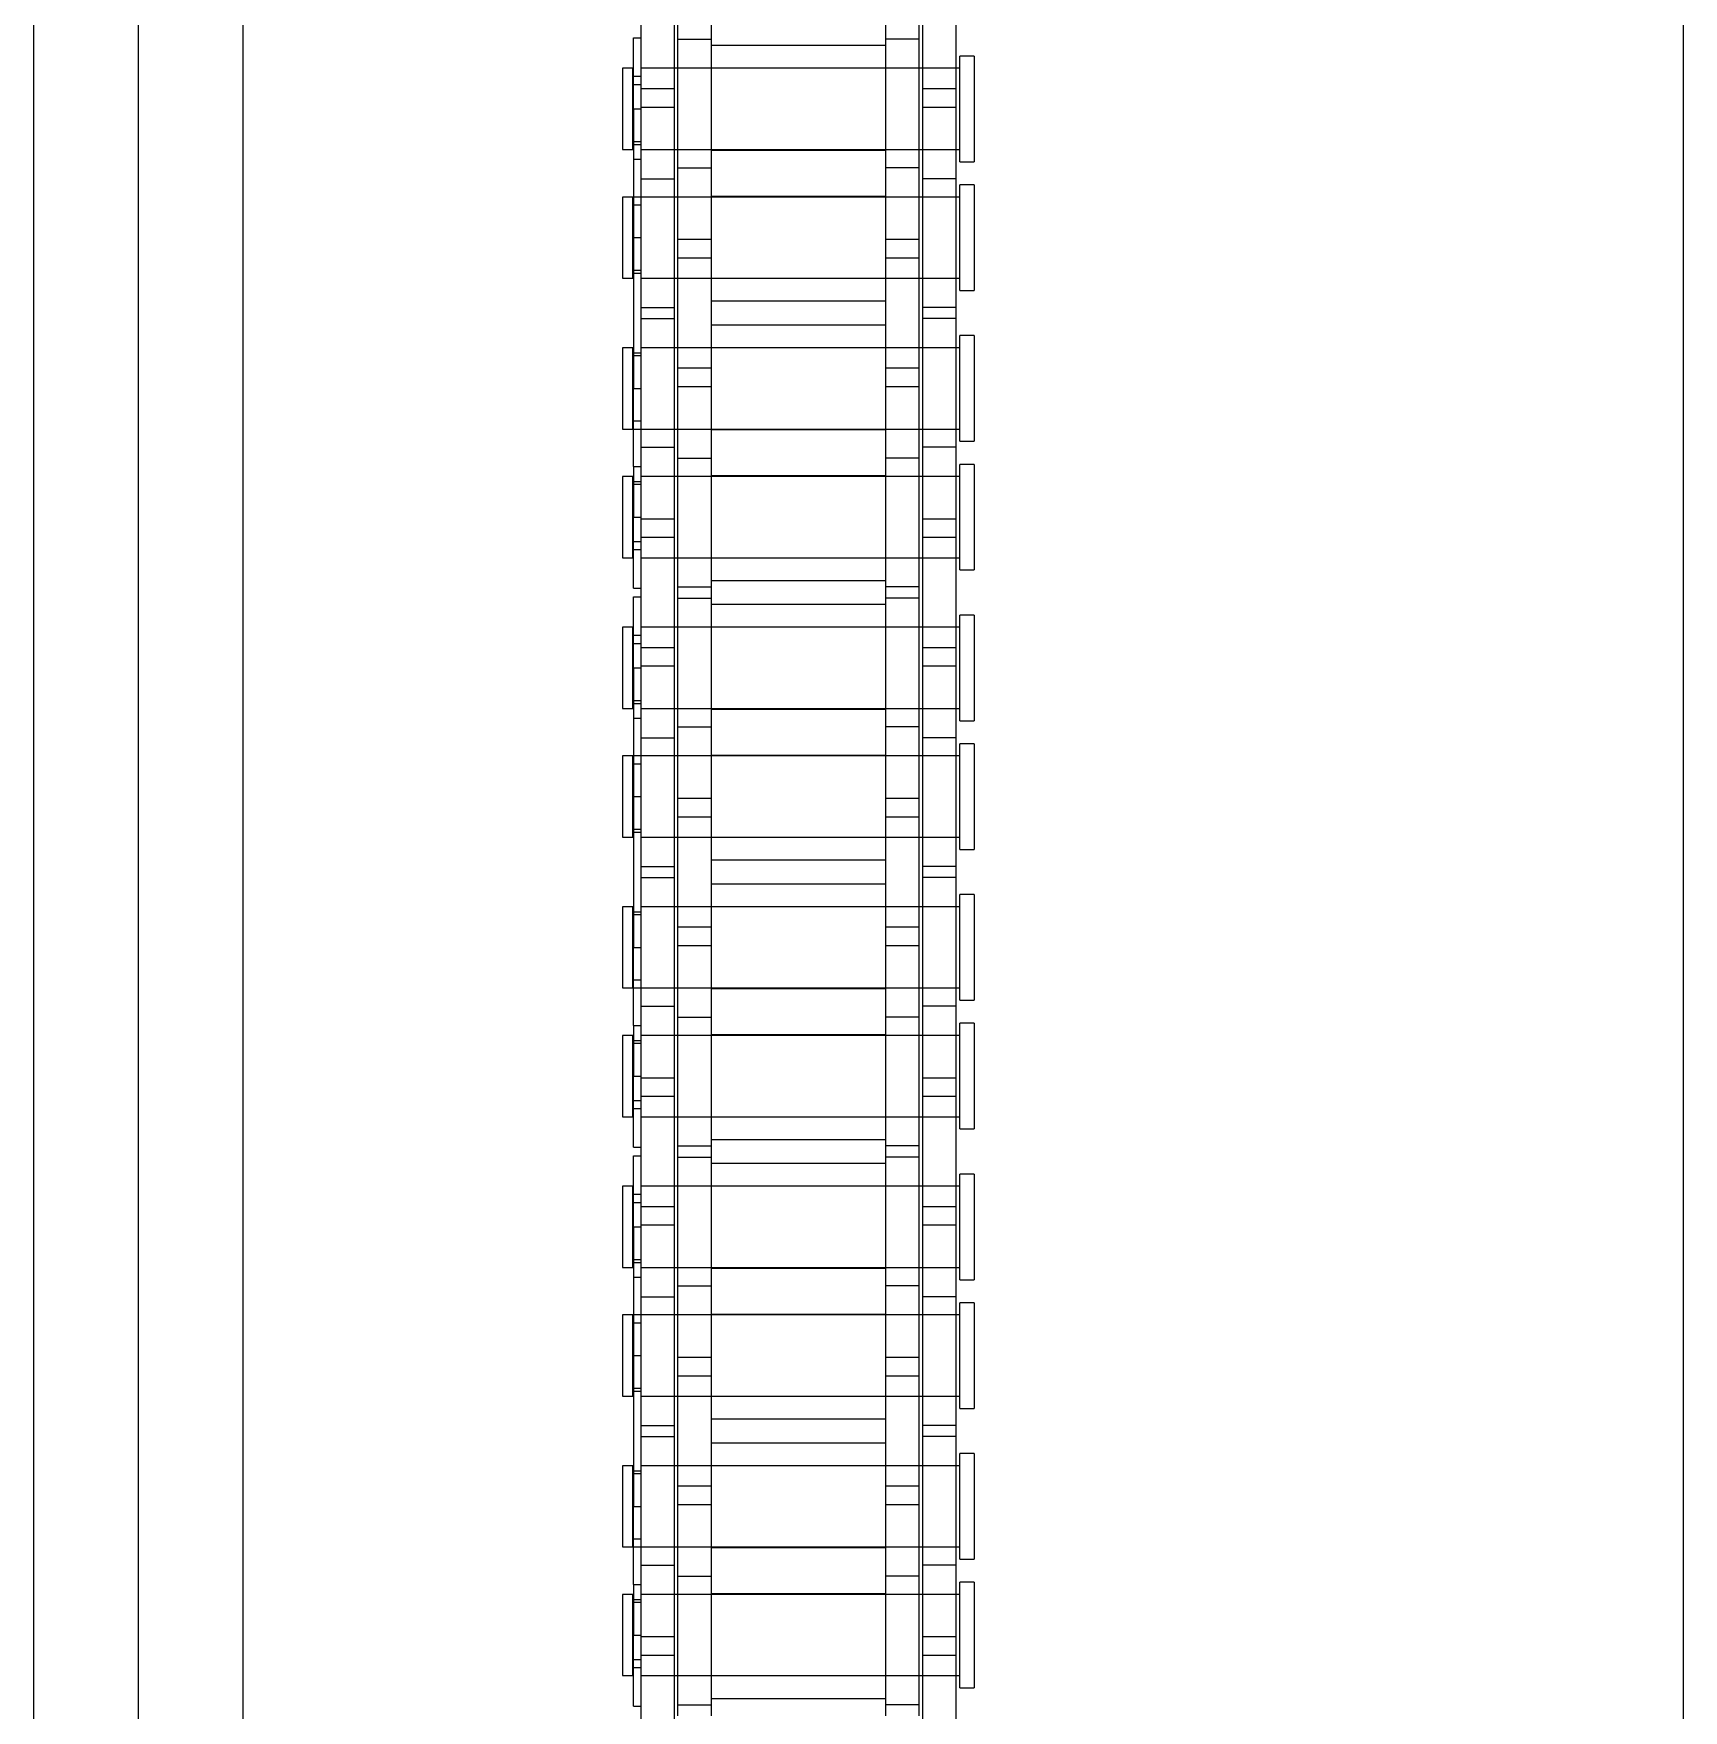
# Model space of a CAD drawing. Header units: metres. Extents: x 0 to 63075, y 0 to 44550.
# Drawn here: x 14315.3 to 14390.3, y 26842.5 to 26918.7 of the extents above; entities that cross this region are included whole.
import ezdxf

# ---------------------------------------------------------------- set-up
doc = ezdxf.new("R2010")
doc.units = ezdxf.units.M
doc.header["$LTSCALE"] = 75
doc.linetypes.add('HIDDEN2', pattern=[4.7625, 3.175, -1.5875])
for name, color, linetype in [('SDM', 7, 'Continuous'), ('SL4', 4, 'Continuous'), ('ST1', 7, 'HIDDEN2')]:
    doc.layers.add(name, color=color, linetype=linetype)

# ---------------------------------------------------------------- blocks, each defined once
blk = doc.blocks.new('A$Ca53c419a')
at = {"layer": 'SL4'}
for p, q in [((3664.713, 495.765), (2339.738, 495.765)), ((2339.738, 486.24), (3664.713, 486.24)), ((2339.738, 420.765), (3664.713, 420.765))]:
    blk.add_line(p, q, dxfattribs=at)
at = {"layer": 'ST1'}
for p, q in [((3664.713, 491.003), (2339.738, 491.003)), ((2339.738, 486.24), (3664.713, 486.24)), ((2417.973, 469), (2414.283, 469)), ((2414.283, 469), (2414.283, 468.526)), ((2417.973, 468.526), (2417.973, 469)), ((2423.821, 469), (2420.131, 469)), ((2420.131, 469), (2420.131, 468.526)), ((2423.821, 468.526), (2423.821, 469)), ((2430.673, 469), (2426.983, 469)), ((2426.983, 469), (2426.983, 468.526)), ((2430.673, 468.526), (2430.673, 469)), ((2436.521, 469), (2432.831, 469)), ((2432.831, 469), (2432.831, 468.526)), ((2436.521, 468.526), (2436.521, 469)), ((2443.373, 469), (2439.683, 469)), ((2439.683, 469), (2439.683, 468.526)), ((2443.373, 468.526), (2443.373, 469)), ((2449.221, 469), (2445.531, 469)), ((2445.531, 469), (2445.531, 468.526)), ((2449.221, 468.526), (2449.221, 469)), ((2456.073, 469), (2452.383, 469)), ((2452.383, 469), (2452.383, 468.526)), ((2456.073, 468.526), (2456.073, 469)), ((2461.921, 469), (2458.231, 469)), ((2458.231, 469), (2458.231, 468.526)), ((2461.921, 468.526), (2461.921, 469)), ((2468.773, 469), (2465.083, 469)), ((2465.083, 469), (2465.083, 468.526)), ((2468.773, 468.526), (2468.773, 469)), ((2474.621, 469), (2470.931, 469)), ((2470.931, 469), (2470.931, 468.526)), ((2474.621, 468.526), (2474.621, 469)), ((2481.473, 469), (2477.783, 469)), ((2477.783, 469), (2477.783, 468.526)), ((2481.473, 468.526), (2481.473, 469)), ((2487.321, 469), (2483.631, 469)), ((2483.631, 469), (2483.631, 468.526)), ((2487.321, 468.526), (2487.321, 469)), ((2415.196, 468.157), (2406.101, 468.157)), ((2412.897, 468.489), (2412.897, 468.157)), ((2412.897, 468.489), (2416.128, 468.489)), ((2414.283, 468.526), (2417.973, 468.526)), ((2414.283, 468.157), (2414.283, 466.637)), ((2414.283, 468.157), (2414.283, 453.659)), ((2414.652, 468.526), (2414.652, 468.157)), ((2415.021, 468.489), (2415.021, 468.157)), ((2416.056, 468.157), (2415.196, 468.157)), ((2415.196, 466.637), (2415.196, 468.157)), ((2425.151, 468.157), (2416.056, 468.157)), ((2416.056, 468.157), (2416.056, 466.637)), ((2416.128, 468.489), (2416.128, 468.157)), ((2418.424, 468.489), (2416.128, 468.489)), ((2417.604, 468.157), (2417.604, 468.526)), ((2417.747, 468.489), (2417.747, 468.157)), ((2417.973, 466.637), (2417.973, 468.157)), ((2417.973, 453.659), (2417.973, 468.157)), ((2418.424, 468.489), (2421.976, 468.489)), ((2418.424, 468.489), (2418.424, 468.157)), ((2419.303, 468.157), (2419.303, 466.637)), ((2420.131, 468.526), (2423.821, 468.526)), ((2420.131, 468.489), (2420.131, 466.637)), ((2420.131, 468.157), (2420.131, 453.659)), ((2420.5, 468.526), (2420.5, 468.157)), ((2421.976, 468.489), (2421.976, 468.157)), ((2434.676, 468.489), (2421.976, 468.489)), ((2423.452, 468.157), (2423.452, 468.526)), ((2423.595, 468.489), (2423.595, 468.157)), ((2423.821, 466.637), (2423.821, 468.157)), ((2423.821, 453.659), (2423.821, 468.157)), ((2425.151, 468.157), (2425.151, 466.637)), ((2431.501, 468.157), (2425.151, 468.157)), ((2425.653, 468.157), (2425.653, 466.637)), ((2426.983, 468.526), (2430.673, 468.526)), ((2426.983, 468.157), (2426.983, 466.637)), ((2426.983, 468.157), (2426.983, 453.659)), ((2427.209, 468.489), (2427.209, 468.157)), ((2427.352, 468.526), (2427.352, 468.157)), ((2428.828, 468.489), (2428.828, 468.157)), ((2430.304, 468.157), (2430.304, 468.526)), ((2430.673, 466.637), (2430.673, 468.489)), ((2430.673, 453.659), (2430.673, 468.157)), ((2431.501, 468.157), (2431.501, 466.637)), ((2440.596, 468.157), (2431.501, 468.157)), ((2432.38, 468.157), (2432.38, 468.489)), ((2432.831, 468.526), (2436.521, 468.526)), ((2432.831, 468.157), (2432.831, 466.637)), ((2432.831, 468.157), (2432.831, 453.659)), ((2433.057, 468.489), (2433.057, 468.157)), ((2433.2, 468.526), (2433.2, 468.157)), ((2434.676, 468.489), (2434.676, 468.157)), ((2434.676, 468.489), (2437.907, 468.489)), ((2434.748, 466.637), (2434.748, 468.157)), ((2435.608, 468.157), (2435.608, 466.637)), ((2435.783, 468.489), (2435.783, 468.157)), ((2436.152, 468.157), (2436.152, 468.526)), ((2436.521, 466.637), (2436.521, 468.157)), ((2436.521, 453.659), (2436.521, 468.157)), ((2437.907, 468.489), (2437.907, 468.157)), ((2438.297, 468.489), (2438.297, 468.157)), ((2438.297, 468.489), (2441.528, 468.489)), ((2439.683, 468.526), (2443.373, 468.526)), ((2439.683, 468.157), (2439.683, 466.637)), ((2439.683, 468.157), (2439.683, 453.659)), ((2440.052, 468.526), (2440.052, 468.157)), ((2440.421, 468.489), (2440.421, 468.157)), ((2441.456, 468.157), (2440.596, 468.157)), ((2440.596, 466.637), (2440.596, 468.157)), ((2450.551, 468.157), (2441.456, 468.157)), ((2441.456, 468.157), (2441.456, 466.637)), ((2441.528, 468.489), (2441.528, 468.157)), ((2443.824, 468.489), (2441.528, 468.489)), ((2443.004, 468.157), (2443.004, 468.526)), ((2443.147, 468.489), (2443.147, 468.157)), ((2443.373, 466.637), (2443.373, 468.157)), ((2443.373, 453.659), (2443.373, 468.157)), ((2443.824, 468.489), (2447.376, 468.489)), ((2443.824, 468.489), (2443.824, 468.157)), ((2444.703, 468.157), (2444.703, 466.637)), ((2445.531, 468.526), (2449.221, 468.526)), ((2445.531, 468.489), (2445.531, 466.637)), ((2445.531, 468.157), (2445.531, 453.659)), ((2445.9, 468.526), (2445.9, 468.157)), ((2447.376, 468.489), (2447.376, 468.157)), ((2460.076, 468.489), (2447.376, 468.489)), ((2448.852, 468.157), (2448.852, 468.526)), ((2448.995, 468.489), (2448.995, 468.157)), ((2449.221, 466.637), (2449.221, 468.157)), ((2449.221, 453.659), (2449.221, 468.157)), ((2450.551, 468.157), (2450.551, 466.637)), ((2456.901, 468.157), (2450.551, 468.157)), ((2451.053, 468.157), (2451.053, 466.637)), ((2452.383, 468.526), (2456.073, 468.526)), ((2452.383, 468.157), (2452.383, 466.637)), ((2452.383, 468.157), (2452.383, 453.659)), ((2452.609, 468.489), (2452.609, 468.157)), ((2452.752, 468.526), (2452.752, 468.157)), ((2454.228, 468.489), (2454.228, 468.157)), ((2455.704, 468.157), (2455.704, 468.526)), ((2456.073, 466.637), (2456.073, 468.489)), ((2456.073, 453.659), (2456.073, 468.157)), ((2456.901, 468.157), (2456.901, 466.637)), ((2465.996, 468.157), (2456.901, 468.157)), ((2457.78, 468.157), (2457.78, 468.489)), ((2458.231, 468.526), (2461.921, 468.526)), ((2458.231, 468.157), (2458.231, 466.637)), ((2458.231, 468.157), (2458.231, 453.659)), ((2458.457, 468.489), (2458.457, 468.157)), ((2458.6, 468.526), (2458.6, 468.157)), ((2460.076, 468.489), (2460.076, 468.157)), ((2460.076, 468.489), (2463.307, 468.489)), ((2460.148, 466.637), (2460.148, 468.157)), ((2461.008, 468.157), (2461.008, 466.637)), ((2461.183, 468.489), (2461.183, 468.157)), ((2461.552, 468.157), (2461.552, 468.526)), ((2461.921, 466.637), (2461.921, 468.157)), ((2461.921, 453.659), (2461.921, 468.157)), ((2463.307, 468.489), (2463.307, 468.157)), ((2463.697, 468.489), (2463.697, 468.157)), ((2463.697, 468.489), (2466.928, 468.489)), ((2465.083, 468.526), (2468.773, 468.526)), ((2465.083, 468.157), (2465.083, 466.637)), ((2465.083, 468.157), (2465.083, 453.659)), ((2465.452, 468.526), (2465.452, 468.157)), ((2465.821, 468.489), (2465.821, 468.157)), ((2466.856, 468.157), (2465.996, 468.157)), ((2465.996, 466.637), (2465.996, 468.157)), ((2475.951, 468.157), (2466.856, 468.157)), ((2466.856, 468.157), (2466.856, 466.637)), ((2466.928, 468.489), (2466.928, 468.157)), ((2469.224, 468.489), (2466.928, 468.489)), ((2468.404, 468.157), (2468.404, 468.526)), ((2468.547, 468.489), (2468.547, 468.157)), ((2468.773, 466.637), (2468.773, 468.157)), ((2468.773, 453.659), (2468.773, 468.157)), ((2469.224, 468.489), (2472.776, 468.489)), ((2469.224, 468.489), (2469.224, 468.157)), ((2470.103, 468.157), (2470.103, 466.637)), ((2470.931, 468.526), (2474.621, 468.526)), ((2470.931, 468.489), (2470.931, 466.637)), ((2470.931, 468.157), (2470.931, 453.659)), ((2471.3, 468.526), (2471.3, 468.157)), ((2472.776, 468.489), (2472.776, 468.157)), ((2485.476, 468.489), (2472.776, 468.489)), ((2474.252, 468.157), (2474.252, 468.526)), ((2474.395, 468.489), (2474.395, 468.157)), ((2474.621, 466.637), (2474.621, 468.157)), ((2474.621, 453.659), (2474.621, 468.157)), ((2475.951, 468.157), (2475.951, 466.637)), ((2482.301, 468.157), (2475.951, 468.157)), ((2476.453, 468.157), (2476.453, 466.637)), ((2477.783, 468.526), (2481.473, 468.526)), ((2477.783, 468.157), (2477.783, 466.637)), ((2477.783, 468.157), (2477.783, 453.659)), ((2478.009, 468.489), (2478.009, 468.157)), ((2478.152, 468.526), (2478.152, 468.157)), ((2479.628, 468.489), (2479.628, 468.157)), ((2481.104, 468.157), (2481.104, 468.526)), ((2481.473, 466.637), (2481.473, 468.489)), ((2481.473, 453.659), (2481.473, 468.157)), ((2482.301, 468.157), (2482.301, 466.637)), ((2491.396, 468.157), (2482.301, 468.157)), ((2483.18, 468.157), (2483.18, 468.489)), ((2483.631, 468.526), (2487.321, 468.526)), ((2483.631, 468.157), (2483.631, 466.637)), ((2483.631, 468.157), (2483.631, 453.659)), ((2483.857, 468.489), (2483.857, 468.157)), ((2484, 468.526), (2484, 468.157)), ((2485.476, 468.489), (2485.476, 468.157)), ((2485.476, 468.489), (2488.707, 468.489)), ((2485.548, 466.637), (2485.548, 468.157)), ((2486.408, 468.157), (2486.408, 466.637)), ((2486.583, 468.489), (2486.583, 468.157)), ((2486.952, 468.157), (2486.952, 468.526)), ((2487.321, 466.637), (2487.321, 468.157)), ((2487.321, 453.659), (2487.321, 468.157)), ((2488.707, 468.489), (2488.707, 468.157)), ((2415.196, 466.637), (2406.101, 466.637)), ((2418.801, 466.485), (2412.451, 466.485)), ((2412.953, 466.485), (2412.953, 464.965)), ((2414.283, 466.485), (2414.283, 464.965)), ((2416.056, 466.637), (2415.196, 466.637)), ((2425.151, 466.637), (2416.056, 466.637)), ((2417.973, 464.965), (2417.973, 466.485)), ((2418.801, 466.485), (2418.801, 464.965)), ((2427.896, 466.485), (2418.801, 466.485)), ((2420.131, 466.485), (2420.131, 464.965)), ((2422.048, 464.965), (2422.048, 466.485)), ((2422.908, 466.485), (2422.908, 464.965)), ((2423.821, 464.965), (2423.821, 466.485)), ((2431.501, 466.637), (2425.151, 466.637)), ((2426.983, 466.485), (2426.983, 464.965)), ((2428.756, 466.485), (2427.896, 466.485)), ((2427.896, 464.965), (2427.896, 466.485)), ((2437.851, 466.485), (2428.756, 466.485)), ((2428.756, 466.485), (2428.756, 464.965)), ((2430.673, 464.965), (2430.673, 466.485)), ((2440.596, 466.637), (2431.501, 466.637)), ((2432.003, 466.485), (2432.003, 464.965)), ((2432.831, 466.485), (2432.831, 464.965)), ((2436.521, 464.965), (2436.521, 466.485)), ((2437.851, 466.485), (2437.851, 464.965)), ((2444.201, 466.485), (2437.851, 466.485)), ((2438.353, 466.485), (2438.353, 464.965)), ((2439.683, 466.485), (2439.683, 464.965)), ((2441.456, 466.637), (2440.596, 466.637)), ((2450.551, 466.637), (2441.456, 466.637)), ((2443.373, 464.965), (2443.373, 466.485)), ((2444.201, 466.485), (2444.201, 464.965)), ((2453.296, 466.485), (2444.201, 466.485)), ((2445.531, 466.485), (2445.531, 464.965)), ((2447.448, 464.965), (2447.448, 466.485)), ((2448.308, 466.485), (2448.308, 464.965)), ((2449.221, 464.965), (2449.221, 466.485)), ((2456.901, 466.637), (2450.551, 466.637)), ((2452.383, 466.485), (2452.383, 464.965)), ((2454.156, 466.485), (2453.296, 466.485)), ((2453.296, 464.965), (2453.296, 466.485)), ((2463.251, 466.485), (2454.156, 466.485)), ((2454.156, 466.485), (2454.156, 464.965)), ((2456.073, 464.965), (2456.073, 466.485)), ((2465.996, 466.637), (2456.901, 466.637)), ((2457.403, 466.485), (2457.403, 464.965)), ((2458.231, 466.485), (2458.231, 464.965)), ((2461.921, 464.965), (2461.921, 466.485)), ((2463.251, 466.485), (2463.251, 464.965)), ((2469.601, 466.485), (2463.251, 466.485)), ((2463.753, 466.485), (2463.753, 464.965)), ((2465.083, 466.485), (2465.083, 464.965)), ((2466.856, 466.637), (2465.996, 466.637)), ((2475.951, 466.637), (2466.856, 466.637)), ((2468.773, 464.965), (2468.773, 466.485)), ((2469.601, 466.485), (2469.601, 464.965)), ((2478.696, 466.485), (2469.601, 466.485)), ((2470.931, 466.485), (2470.931, 464.965)), ((2472.848, 464.965), (2472.848, 466.485)), ((2473.708, 466.485), (2473.708, 464.965)), ((2474.621, 464.965), (2474.621, 466.485)), ((2482.301, 466.637), (2475.951, 466.637)), ((2477.783, 466.485), (2477.783, 464.965)), ((2479.556, 466.485), (2478.696, 466.485)), ((2478.696, 464.965), (2478.696, 466.485)), ((2488.651, 466.485), (2479.556, 466.485)), ((2479.556, 466.485), (2479.556, 464.965)), ((2481.473, 464.965), (2481.473, 466.485)), ((2491.396, 466.637), (2482.301, 466.637)), ((2482.803, 466.485), (2482.803, 464.965)), ((2483.631, 466.485), (2483.631, 464.965)), ((2487.321, 464.965), (2487.321, 466.485)), ((2488.651, 466.485), (2488.651, 464.965)), ((2495.001, 466.485), (2488.651, 466.485)), ((2418.801, 464.965), (2412.451, 464.965)), ((2413.236, 457.035), (2413.236, 464.965)), ((2414.283, 464.965), (2414.283, 457.035)), ((2417.973, 457.035), (2417.973, 464.965)), ((2418.016, 464.965), (2418.016, 457.035)), ((2427.896, 464.965), (2418.801, 464.965)), ((2420.088, 457.035), (2420.088, 464.965)), ((2420.131, 464.965), (2420.131, 457.035)), ((2423.821, 457.035), (2423.821, 464.965)), ((2424.868, 464.965), (2424.868, 457.035)), ((2425.936, 457.035), (2425.936, 464.965)), ((2426.983, 464.965), (2426.983, 457.035)), ((2428.756, 464.965), (2427.896, 464.965)), ((2437.851, 464.965), (2428.756, 464.965)), ((2430.673, 457.035), (2430.673, 464.965)), ((2430.716, 464.965), (2430.716, 457.035)), ((2432.788, 457.035), (2432.788, 464.965)), ((2432.831, 464.965), (2432.831, 457.035)), ((2436.521, 457.035), (2436.521, 464.965)), ((2437.568, 464.965), (2437.568, 457.035)), ((2444.201, 464.965), (2437.851, 464.965)), ((2438.636, 457.035), (2438.636, 464.965)), ((2439.683, 464.965), (2439.683, 457.035)), ((2443.373, 457.035), (2443.373, 464.965)), ((2443.416, 464.965), (2443.416, 457.035)), ((2453.296, 464.965), (2444.201, 464.965)), ((2445.488, 457.035), (2445.488, 464.965)), ((2445.531, 464.965), (2445.531, 457.035)), ((2449.221, 457.035), (2449.221, 464.965)), ((2450.268, 464.965), (2450.268, 457.035)), ((2451.336, 457.035), (2451.336, 464.965)), ((2452.383, 464.965), (2452.383, 457.035)), ((2454.156, 464.965), (2453.296, 464.965)), ((2463.251, 464.965), (2454.156, 464.965)), ((2456.073, 457.035), (2456.073, 464.965)), ((2456.116, 464.965), (2456.116, 457.035)), ((2458.188, 457.035), (2458.188, 464.965)), ((2458.231, 464.965), (2458.231, 457.035)), ((2461.921, 457.035), (2461.921, 464.965)), ((2462.968, 464.965), (2462.968, 457.035)), ((2469.601, 464.965), (2463.251, 464.965)), ((2464.036, 457.035), (2464.036, 464.965)), ((2465.083, 464.965), (2465.083, 457.035)), ((2468.773, 457.035), (2468.773, 464.965)), ((2468.816, 464.965), (2468.816, 457.035)), ((2478.696, 464.965), (2469.601, 464.965)), ((2470.888, 457.035), (2470.888, 464.965)), ((2470.931, 464.965), (2470.931, 457.035)), ((2474.621, 457.035), (2474.621, 464.965)), ((2475.668, 464.965), (2475.668, 457.035)), ((2476.736, 457.035), (2476.736, 464.965)), ((2477.783, 464.965), (2477.783, 457.035)), ((2479.556, 464.965), (2478.696, 464.965)), ((2488.651, 464.965), (2479.556, 464.965)), ((2481.473, 457.035), (2481.473, 464.965)), ((2481.516, 464.965), (2481.516, 457.035)), ((2483.588, 457.035), (2483.588, 464.965)), ((2483.631, 464.965), (2483.631, 457.035)), ((2487.321, 457.035), (2487.321, 464.965)), ((2488.368, 464.965), (2488.368, 457.035)), ((2495.001, 464.965), (2488.651, 464.965)), ((2418.801, 457.035), (2412.451, 457.035)), ((2412.953, 455.515), (2412.953, 457.035)), ((2414.283, 457.035), (2414.283, 455.515)), ((2417.973, 455.515), (2417.973, 457.035)), ((2418.801, 455.515), (2418.801, 457.035)), ((2427.896, 457.035), (2418.801, 457.035)), ((2420.131, 457.035), (2420.131, 455.515)), ((2422.048, 455.515), (2422.048, 457.035)), ((2422.908, 457.035), (2422.908, 455.515)), ((2423.821, 455.515), (2423.821, 457.035)), ((2426.983, 457.035), (2426.983, 455.515)), ((2428.756, 457.035), (2427.896, 457.035)), ((2427.896, 455.515), (2427.896, 457.035)), ((2437.851, 457.035), (2428.756, 457.035)), ((2428.756, 457.035), (2428.756, 455.515)), ((2430.673, 455.515), (2430.673, 457.035)), ((2432.003, 455.515), (2432.003, 457.035)), ((2432.831, 457.035), (2432.831, 455.515)), ((2436.521, 455.515), (2436.521, 457.035)), ((2437.851, 455.515), (2437.851, 457.035)), ((2444.201, 457.035), (2437.851, 457.035)), ((2438.353, 455.515), (2438.353, 457.035)), ((2439.683, 457.035), (2439.683, 455.515)), ((2443.373, 455.515), (2443.373, 457.035)), ((2444.201, 455.515), (2444.201, 457.035)), ((2453.296, 457.035), (2444.201, 457.035)), ((2445.531, 457.035), (2445.531, 455.515)), ((2447.448, 455.515), (2447.448, 457.035)), ((2448.308, 457.035), (2448.308, 455.515)), ((2449.221, 455.515), (2449.221, 457.035)), ((2452.383, 457.035), (2452.383, 455.515)), ((2454.156, 457.035), (2453.296, 457.035)), ((2453.296, 455.515), (2453.296, 457.035)), ((2463.251, 457.035), (2454.156, 457.035)), ((2454.156, 457.035), (2454.156, 455.515)), ((2456.073, 455.515), (2456.073, 457.035)), ((2457.403, 455.515), (2457.403, 457.035)), ((2458.231, 457.035), (2458.231, 455.515)), ((2461.921, 455.515), (2461.921, 457.035)), ((2463.251, 455.515), (2463.251, 457.035)), ((2469.601, 457.035), (2463.251, 457.035)), ((2463.753, 455.515), (2463.753, 457.035)), ((2465.083, 457.035), (2465.083, 455.515)), ((2468.773, 455.515), (2468.773, 457.035)), ((2469.601, 455.515), (2469.601, 457.035)), ((2478.696, 457.035), (2469.601, 457.035)), ((2470.931, 457.035), (2470.931, 455.515)), ((2472.848, 455.515), (2472.848, 457.035)), ((2473.708, 457.035), (2473.708, 455.515)), ((2474.621, 455.515), (2474.621, 457.035)), ((2477.783, 457.035), (2477.783, 455.515)), ((2479.556, 457.035), (2478.696, 457.035)), ((2478.696, 455.515), (2478.696, 457.035)), ((2488.651, 457.035), (2479.556, 457.035)), ((2479.556, 457.035), (2479.556, 455.515)), ((2481.473, 455.515), (2481.473, 457.035)), ((2482.803, 455.515), (2482.803, 457.035)), ((2483.631, 457.035), (2483.631, 455.515)), ((2487.321, 455.515), (2487.321, 457.035)), ((2488.651, 455.515), (2488.651, 457.035)), ((2495.001, 457.035), (2488.651, 457.035)), ((2415.196, 455.363), (2406.101, 455.363)), ((2418.801, 455.515), (2412.451, 455.515)), ((2414.283, 455.363), (2414.283, 453.843)), ((2416.056, 455.363), (2415.196, 455.363)), ((2415.196, 453.843), (2415.196, 455.363)), ((2425.151, 455.363), (2416.056, 455.363)), ((2416.056, 455.363), (2416.056, 453.843)), ((2417.973, 453.843), (2417.973, 455.363)), ((2427.896, 455.515), (2418.801, 455.515)), ((2419.303, 453.843), (2419.303, 455.363)), ((2420.131, 455.363), (2420.131, 453.843)), ((2423.821, 453.843), (2423.821, 455.363)), ((2425.151, 453.843), (2425.151, 455.363)), ((2431.501, 455.363), (2425.151, 455.363)), ((2425.653, 453.843), (2425.653, 455.363)), ((2426.983, 455.363), (2426.983, 453.843)), ((2428.756, 455.515), (2427.896, 455.515)), ((2437.851, 455.515), (2428.756, 455.515)), ((2430.673, 453.843), (2430.673, 455.363)), ((2431.501, 453.843), (2431.501, 455.363)), ((2440.596, 455.363), (2431.501, 455.363)), ((2432.831, 455.363), (2432.831, 453.843)), ((2434.748, 453.843), (2434.748, 455.363)), ((2435.608, 455.363), (2435.608, 453.843)), ((2436.521, 453.843), (2436.521, 455.363)), ((2444.201, 455.515), (2437.851, 455.515)), ((2439.683, 455.363), (2439.683, 453.843)), ((2441.456, 455.363), (2440.596, 455.363)), ((2440.596, 453.843), (2440.596, 455.363)), ((2450.551, 455.363), (2441.456, 455.363)), ((2441.456, 455.363), (2441.456, 453.843)), ((2443.373, 453.843), (2443.373, 455.363)), ((2453.296, 455.515), (2444.201, 455.515)), ((2444.703, 453.843), (2444.703, 455.363)), ((2445.531, 455.363), (2445.531, 453.843)), ((2449.221, 453.843), (2449.221, 455.363)), ((2450.551, 453.843), (2450.551, 455.363)), ((2456.901, 455.363), (2450.551, 455.363)), ((2451.053, 453.843), (2451.053, 455.363)), ((2452.383, 455.363), (2452.383, 453.843)), ((2454.156, 455.515), (2453.296, 455.515)), ((2463.251, 455.515), (2454.156, 455.515)), ((2456.073, 453.843), (2456.073, 455.363)), ((2456.901, 453.843), (2456.901, 455.363)), ((2465.996, 455.363), (2456.901, 455.363)), ((2458.231, 455.363), (2458.231, 453.843)), ((2460.148, 453.843), (2460.148, 455.363)), ((2461.008, 455.363), (2461.008, 453.843)), ((2461.921, 453.843), (2461.921, 455.363)), ((2469.601, 455.515), (2463.251, 455.515)), ((2465.083, 455.363), (2465.083, 453.843)), ((2466.856, 455.363), (2465.996, 455.363)), ((2465.996, 453.843), (2465.996, 455.363)), ((2475.951, 455.363), (2466.856, 455.363)), ((2466.856, 455.363), (2466.856, 453.843)), ((2468.773, 453.843), (2468.773, 455.363)), ((2478.696, 455.515), (2469.601, 455.515)), ((2470.103, 453.843), (2470.103, 455.363)), ((2470.931, 455.363), (2470.931, 453.843)), ((2474.621, 453.843), (2474.621, 455.363)), ((2475.951, 453.843), (2475.951, 455.363)), ((2482.301, 455.363), (2475.951, 455.363)), ((2476.453, 453.843), (2476.453, 455.363)), ((2477.783, 455.363), (2477.783, 453.843)), ((2479.556, 455.515), (2478.696, 455.515)), ((2488.651, 455.515), (2479.556, 455.515)), ((2481.473, 453.843), (2481.473, 455.363)), ((2482.301, 453.843), (2482.301, 455.363)), ((2491.396, 455.363), (2482.301, 455.363)), ((2483.631, 455.363), (2483.631, 453.843)), ((2485.548, 453.843), (2485.548, 455.363)), ((2486.408, 455.363), (2486.408, 453.843)), ((2487.321, 453.843), (2487.321, 455.363)), ((2495.001, 455.515), (2488.651, 455.515)), ((2415.196, 453.843), (2406.101, 453.843)), ((2413.729, 453.659), (2418.526, 453.659)), ((2413.729, 453.659), (2413.729, 453)), ((2416.056, 453.843), (2415.196, 453.843)), ((2425.151, 453.843), (2416.056, 453.843)), ((2418.526, 453), (2418.526, 453.659)), ((2419.577, 453.659), (2424.374, 453.659)), ((2419.577, 453.659), (2419.577, 453)), ((2424.374, 453), (2424.374, 453.659)), ((2431.501, 453.843), (2425.151, 453.843)), ((2426.429, 453.659), (2431.226, 453.659)), ((2426.429, 453.659), (2426.429, 453)), ((2431.226, 453), (2431.226, 453.659)), ((2440.596, 453.843), (2431.501, 453.843)), ((2432.277, 453.659), (2437.074, 453.659)), ((2432.277, 453.659), (2432.277, 453)), ((2437.074, 453), (2437.074, 453.659)), ((2439.129, 453.659), (2443.926, 453.659)), ((2439.129, 453.659), (2439.129, 453)), ((2441.456, 453.843), (2440.596, 453.843)), ((2450.551, 453.843), (2441.456, 453.843)), ((2443.926, 453), (2443.926, 453.659)), ((2444.977, 453.659), (2449.774, 453.659)), ((2444.977, 453.659), (2444.977, 453)), ((2449.774, 453), (2449.774, 453.659)), ((2456.901, 453.843), (2450.551, 453.843)), ((2451.829, 453.659), (2456.626, 453.659)), ((2451.829, 453.659), (2451.829, 453)), ((2456.626, 453), (2456.626, 453.659)), ((2465.996, 453.843), (2456.901, 453.843)), ((2457.677, 453.659), (2462.474, 453.659)), ((2457.677, 453.659), (2457.677, 453)), ((2462.474, 453), (2462.474, 453.659)), ((2464.529, 453.659), (2469.326, 453.659)), ((2464.529, 453.659), (2464.529, 453)), ((2466.856, 453.843), (2465.996, 453.843)), ((2475.951, 453.843), (2466.856, 453.843)), ((2469.326, 453), (2469.326, 453.659)), ((2470.377, 453.659), (2475.174, 453.659)), ((2470.377, 453.659), (2470.377, 453)), ((2475.174, 453), (2475.174, 453.659)), ((2482.301, 453.843), (2475.951, 453.843)), ((2477.229, 453.659), (2482.026, 453.659)), ((2477.229, 453.659), (2477.229, 453)), ((2482.026, 453), (2482.026, 453.659)), ((2491.396, 453.843), (2482.301, 453.843)), ((2483.077, 453.659), (2487.874, 453.659)), ((2483.077, 453.659), (2483.077, 453)), ((2487.874, 453), (2487.874, 453.659)), ((2418.526, 453), (2413.729, 453)), ((2424.374, 453), (2419.577, 453)), ((2431.226, 453), (2426.429, 453)), ((2437.074, 453), (2432.277, 453)), ((2443.926, 453), (2439.129, 453)), ((2449.774, 453), (2444.977, 453)), ((2456.626, 453), (2451.829, 453)), ((2462.474, 453), (2457.677, 453)), ((2469.326, 453), (2464.529, 453)), ((2475.174, 453), (2470.377, 453)), ((2482.026, 453), (2477.229, 453)), ((2487.874, 453), (2483.077, 453))]:
    blk.add_line(p, q, dxfattribs=at)

msp = doc.modelspace()

# ---------------------------------------------------------------- block references
at = {"layer": 'SDM', "rotation": 90}
msp.add_blockref('A$Ca53c419a', (14811.027, 24429.769), dxfattribs=at)

doc.saveas('drawing.dxf')
